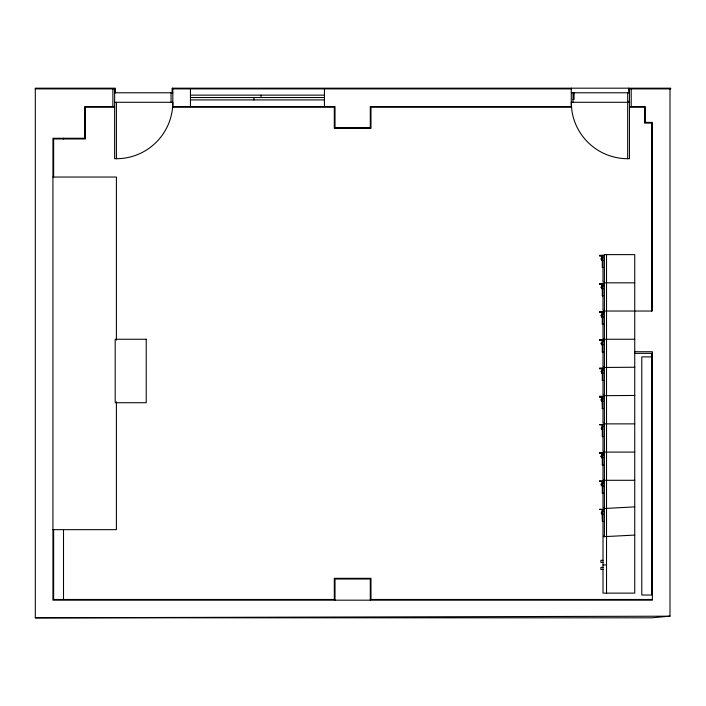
<?xml version="1.0" encoding="UTF-8"?>
<svg xmlns="http://www.w3.org/2000/svg" width="706" height="706" viewBox="0 0 706 706"><rect width="100%" height="100%" fill="white"/><g stroke="black" fill="none" stroke-linecap="round" stroke-linejoin="round"><path stroke-width="1.06" d="M601.238 259.023L601.3 258.378M601.591 259.023L601.636 258.467M601.636 286.777L601.777 288.057M601.591 287.351L601.777 286.433M601.238 315.661L601.3 314.964M601.591 315.661L602.006 314.426L603.003 314.011M601.238 343.54L601.3 342.984M601.591 343.54L601.636 343.072M601.3 371.241L602.297 373.633M601.591 371.868L602.297 370.474M601.238 400.108L601.477 398.952M601.591 399.94L601.636 399.472M601.591 400.108L603.003 398.528M603.003 426.751L601.777 427.457L601.636 428.524M601.238 456.57L601.3 455.811M601.591 456.57L602.006 455.273M601.238 484.625L601.3 484.069M601.591 484.625L601.636 484.166M601.3 258.564L602.297 257.072M601.636 258.661L602.297 257.611M601.3 286.892L602.297 285.427L603.003 285.427M601.3 315.203L602.297 313.658M601.777 314.717L601.636 316.023M601.3 343.09L601.477 342.56M601.636 343.178L601.777 342.737M601.3 371.294L601.477 370.818M601.3 371.418L602.297 369.988M601.3 399.649L601.75 398.59M601.636 399.578L601.777 399.128M601.3 455.873L601.477 455.388M601.3 456.12L602.297 455.043M601.3 484.166L601.477 483.645M601.636 484.254L602.006 483.531L601.777 483.919M602.297 255.343L601.75 257.778M602.297 285.383L601.238 287.351L602.297 289.116M602.121 398.413L603.003 398.069M602.297 424.641C603.206 426.495 600.038 427.695 601.75 429.407M602.121 454.796L603.003 454.505M602.121 455.043L602.297 452.775L603.003 452.784L603.003 479.586L604.407 479.586M601.75 483.372L603.003 482.763M602.121 483.098L602.297 481.042M602.297 509.317C603.065 511.135 599.782 512.847 602.121 514.339M601.777 286.645L603.003 285.736M601.477 314.779L602.121 314.064M601.777 314.955L603.003 314.179M601.477 399.225L602.297 398.343L602.297 396.34M601.777 399.234L603.003 398.422M601.477 455.441L602.121 454.743M601.777 455.873L603.003 455.167M601.477 483.742L602.121 483.001M602.006 258.025L603.003 257.425M602.006 286.354L603.003 285.939M601.75 314.417L603.003 313.896M601.75 370.509L603.003 369.935M602.006 370.871L602.633 370.332M602.006 455.326L603.003 454.858L602.297 454.814M602.006 483.628L603.003 483.116L602.297 483.398M602.297 257.805L603.003 257.549M602.297 314.435L603.003 314.249M602.297 370.65L603.003 370.456M602.297 398.881L603.003 398.696M603.003 511.391L601.591 512.812L603.003 514.224M669.994 88.894L669.994 616.188L651.656 617.812L35.3 617.812L35.3 88.188L115.343 88.188L115.343 92.777M634.738 506.882L604.407 508.497M634.738 535.086L603.003 536.71L603.003 593.128L634.738 593.128L634.738 254.619L604.407 254.619L604.407 536.71M634.738 367.244L604.407 367.455M634.738 395.457L604.407 395.669M35.3 617.812L669.994 616.188M35.3 88.894L114.637 88.894L114.637 158.709L116.402 158.709A56.418 56.418 0 0 0 172.82 102.299L114.637 102.299M172.82 88.894L571.269 88.894M628.737 88.894L670.7 88.894L670.7 88.188L172.114 88.188L172.114 92.777M114.637 92.777L172.82 92.777M571.269 92.777L629.443 92.777M190.444 95.133L324.442 95.133M190.444 97.534L324.442 97.534M573.025 99.475L574.084 99.475L574.084 92.777M190.444 99.917L324.442 99.917M629.443 101.24L627.678 101.24L627.678 92.777M629.726 102.299L571.269 102.299L571.745 109.659A56.418 56.418 0 0 0 627.678 158.709L629.443 158.709L629.443 88.894M114.637 106.527L84.667 106.527L84.667 138.261L52.932 138.261L52.932 600.179L652.362 600.179L652.362 351.729L634.738 351.729M172.82 106.527L335.015 106.527L335.015 127.68L370.279 127.68L370.279 106.527L571.542 106.527M629.443 106.527L645.31 106.527L645.31 122.394L652.362 122.394L652.362 311.037L604.407 311.037M114.637 107.233L85.373 107.233L85.373 138.967L53.638 138.967L53.638 177.047M571.586 107.233L370.985 107.233L370.985 128.386L334.309 128.386L334.309 107.233L172.82 107.233L172.82 88.188M629.443 107.233L644.604 107.233L644.604 123.1L651.656 123.1L651.656 311.037M52.932 177.047L116.402 177.047L116.402 340.133M604.407 255.325L599.473 255.343L599.473 255.89L602.297 255.89M599.473 255.466L603.003 255.537M599.473 255.696L602.297 255.819M602.297 257.196L603.003 257.196M602.297 267.327L603.003 267.327M603.003 267.459L602.297 267.521L602.297 260.593L601.75 260.082M604.407 282.126L603.003 282.126L603.003 255.325M604.407 282.832L634.738 282.832M604.407 283.538L603.003 283.538L603.003 310.331L604.407 310.331M599.473 283.697L603.003 283.653M599.473 283.865L603.003 283.865M599.473 284.006L602.297 284.05M602.297 284.218L599.473 284.218L599.473 283.653M603.003 285.586L602.297 285.586L602.297 283.653M602.297 295.637L603.003 295.637M603.003 295.849L602.297 295.849L602.297 288.904L601.75 288.392M604.407 311.743L603.003 311.743L603.003 338.545L604.407 338.545M603.003 311.937L599.473 311.937L599.473 312.52L602.297 312.52M599.473 312.096L603.003 312.096M599.473 312.29L603.003 312.167M599.473 312.449L602.297 312.449M602.297 323.922L603.003 323.922M602.297 324.089L603.003 324.16M604.407 339.251L634.738 339.251M602.297 340.354L599.473 340.407L599.473 339.948L604.407 339.957M599.473 340.001L603.003 340.054M603.003 341.678L601.477 342.613L602.297 341.73L602.297 339.948M602.297 345.199L602.297 352.038L603.003 351.932M602.297 352.038L603.003 352.038M634.738 353.353L652.362 353.353M651.656 356.883L641.789 356.883L641.789 595.034L651.656 595.034L651.656 353.353M604.407 366.749L603.003 366.749L603.003 339.957M604.407 368.161L603.003 368.161L603.003 394.963L604.407 394.963M603.003 368.205L599.473 368.205L599.473 368.735L602.297 368.735M599.473 368.382L603.003 368.382M599.473 368.558L602.297 368.558M602.297 380.19L603.003 380.252M603.003 380.366L602.297 380.366L602.297 373.456M604.407 396.375L599.473 396.34L599.473 396.966L602.297 396.966M599.473 396.445L602.297 396.445M599.473 396.613L602.297 396.693M599.473 396.798L602.297 396.798M602.297 408.333L603.003 408.333M602.297 408.439L603.003 408.439M603.003 408.606L602.297 408.606L602.121 401.361M604.407 423.168L603.003 423.168L603.003 396.34M604.407 423.874L634.738 423.874M599.473 424.668L604.407 424.58M602.297 424.994L599.473 424.641M602.297 426.398L603.003 426.398M603.003 436.626L602.297 436.652L602.297 429.892L601.75 429.38M604.407 451.381L603.003 451.381L603.003 424.58M604.407 452.087L634.738 452.087M604.407 452.784L599.473 452.775L599.473 453.437L602.297 453.437M599.473 453.084L602.297 453.19M602.297 454.567L603.003 454.567M602.297 464.822L603.003 464.769M603.003 465.069L602.297 465.069L602.297 458.035M604.407 480.292L634.738 480.292M604.407 480.998L603.003 480.998L603.003 507.799L604.407 507.799M599.473 481.13L603.003 481.13M599.473 481.395L602.297 481.395M602.297 481.483L599.473 481.042M602.297 482.86L603.003 482.86M602.297 493.035L603.003 493.026M603.003 493.123L602.297 493.123L602.297 486.293M604.407 509.202L603.003 509.202L603.003 536.004L604.407 536.004M603.003 509.317L599.473 509.317L602.297 509.67M602.297 511.047L603.003 511.038M603.003 521.31L602.297 521.302L602.121 514.33M52.932 529.659L116.402 529.659L116.402 401.838M603.003 560.326L600.885 560.326L600.885 562.444L603.003 562.444M603.003 564.915L606.525 564.915M603.003 567.386L600.885 567.386L600.885 569.504L603.003 569.504M652.362 599.473L370.985 599.473L370.985 578.32L334.309 578.32L334.309 599.473L53.638 599.473L53.638 529.659M601.591 258.837L602.006 260.02L603.003 260.435M603.003 288.763L601.777 287.845M603.003 316.835L602.006 316.42M603.003 317.073L601.777 316.129M603.003 344.846L602.006 344.44M603.003 373.103L602.006 372.697M603.003 401.246L602.297 401.052M603.003 401.352L602.006 400.831M603.003 457.735L602.297 457.488M603.003 485.949L602.006 485.525M603.003 486.037L601.777 485.234M602.633 260.32L601.636 259.199M602.633 317.02L601.636 315.794M602.633 344.907L601.636 343.804L601.777 344.246M602.633 373.236L601.777 372.397M602.633 401.467L601.591 399.834M602.633 429.522L601.777 428.833M602.633 457.938L601.75 457.514M601.3 259.287L602.121 260.549M601.75 316.835L602.297 317.426M601.75 344.687L602.121 344.969M602.121 373.28L601.477 372.574M602.121 457.85L601.238 456.27M602.121 486.152L601.477 485.41M601.477 259.711L601.75 260.205M601.75 288.436L601.3 287.598M601.477 316.306L602.297 317.188L602.297 324.16M601.75 316.906L601.3 315.882M601.477 344.316L601.75 344.784M601.477 400.717L602.297 401.705M602.006 457.32L601.636 456.632M602.006 457.567L601.591 456.27M602.297 401.864L601.238 399.834M602.297 458.335L601.3 456.782M601.477 316.544L601.238 315.423M601.3 343.893L601.477 344.422M601.636 372.062L601.777 372.574M601.477 372.636L601.238 371.7M601.636 400.196L601.777 400.646M601.777 485.331L601.591 484.528M601.3 484.987L601.477 485.507M601.238 258.837L601.3 259.481M601.238 287.139L601.3 287.651M601.591 343.443L601.636 343.91M601.238 343.443L601.3 343.998M601.591 371.7L601.636 372.238M601.238 399.94L601.3 400.558M601.238 456.323L601.3 457.029M601.238 484.528L601.3 485.075M631.208 88.894L631.208 106.527M628.737 88.188L628.737 92.777M627.678 102.299L627.678 158.709M606.525 254.619L606.525 593.128M602.297 311.937L602.297 313.896M602.297 368.205L602.297 370.103M573.025 92.777L573.025 102.299M571.269 88.188L571.269 106.527M370.279 600.179L370.279 579.026L335.015 579.026L335.015 600.179M324.442 88.894L324.442 106.527M260.973 95.133L260.973 97.534M253.913 97.534L253.913 99.917M190.444 88.894L190.444 106.527M171.055 92.777L171.055 102.299M116.402 102.299L116.402 158.709M112.872 88.894L112.872 106.527M63.505 138.261L63.505 138.967M63.505 529.659L63.505 599.473M602.633 342.075L602.633 342.136M146.23 339.251L115.202 339.251L115.202 402.72L146.23 402.72L146.23 339.251"/></g></svg>
